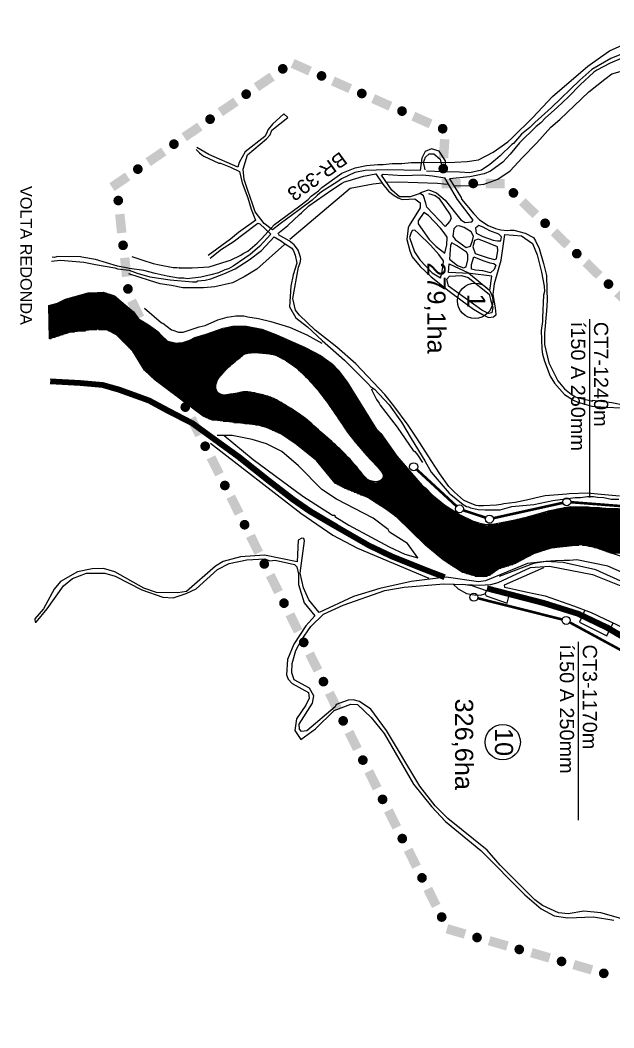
# Model space of a CAD drawing. Extents: x 615698 to 626331, y 7504748 to 7519310.
# Drawn here: x 615698 to 617996, y 7511996 to 7515897 of the extents above; entities that cross this region are included whole.
import ezdxf
from ezdxf.enums import TextEntityAlignment as Align

# ---------------------------------------------------------------- set-up
doc = ezdxf.new("R2010")
doc.units = 0
doc.header["$LTSCALE"] = 170
doc.header["$MEASUREMENT"] = 0
doc.linetypes.add('DASHED', pattern=[0.75, 0.5, -0.25])
doc.linetypes.add('DASHEDX2', pattern=[1.5, 1, -0.5])
doc.layers.get('0').update_dxf_attribs({"linetype": 'CONTINUOUS'})
for name, color, linetype in [('ESTACAO', 5, 'CONTINUOUS'), ('HATCH', 4, 'CONTINUOUS'), ('L-FERREA', 6, 'CONTINUOUS'), ('LIMITE-PROJETO', 1, 'CONTINUOUS'), ('RIO', 4, 'CONTINUOUS'), ('RODOVIA', 1, 'CONTINUOUS'), ('RUA', 7, 'CONTINUOUS'), ('TEXTO', 5, 'CONTINUOUS'), ('TEXTO2', 5, 'CONTINUOUS')]:
    doc.layers.add(name, color=color, linetype=linetype)
doc.styles.get("Standard").update_dxf_attribs({"font": 'ARIAL.TTF'})

# ---------------------------------------------------------------- blocks, each defined once
blk = doc.blocks.new('*X17')
at = {"color": 0}
for p, q in [((615919.7, 7514830), (616063.5, 7514830)), ((615937.1, 7514835), (616048.4, 7514835)), ((615954.6, 7514840), (616032.9, 7514840)), ((615808.8, 7514790), (616111, 7514790)), ((615819.2, 7514795), (616105.2, 7514795)), ((615836.5, 7514800), (616099.2, 7514800)), ((615849.5, 7514805), (616093.3, 7514805)), ((615859.7, 7514810), (616087.3, 7514810)), ((615870, 7514815), (616081.4, 7514815)), ((615884.7, 7514820), (616075.4, 7514820)), ((615902.2, 7514825), (616069.5, 7514825)), ((615808.9, 7514785), (616116.7, 7514785)), ((615809, 7514780), (616122.5, 7514780)), ((615809.2, 7514775), (616128.2, 7514775)), ((615809.3, 7514770), (616134, 7514770)), ((615809.4, 7514765), (616138.6, 7514765)), ((615809.5, 7514760), (616142.3, 7514760)), ((615809.7, 7514755), (616146, 7514755)), ((615809.8, 7514750), (616149.8, 7514750)), ((615809.9, 7514745), (616153.5, 7514745)), ((615810, 7514740), (616158.6, 7514740)), ((615810.2, 7514735), (616166.7, 7514735)), ((615810.3, 7514730), (616174.9, 7514730)), ((615810.4, 7514725), (616183, 7514725)), ((615810.5, 7514720), (616191.1, 7514720)), ((615810.7, 7514715), (616198.6, 7514715)), ((615810.8, 7514710), (616205.8, 7514710)), ((616509.1, 7514710), (616586.3, 7514710)), ((615810.9, 7514705), (616212.9, 7514705)), ((615811, 7514700), (615994.3, 7514700)), ((615811.2, 7514695), (615951.5, 7514695)), ((615811.3, 7514690), (615908.7, 7514690)), ((615811.4, 7514685), (615879.9, 7514685)), ((615811.6, 7514680), (615864.3, 7514680)), ((615811.7, 7514675), (615848.8, 7514675)), ((616001.4, 7514700), (616220.1, 7514700)), ((616040.5, 7514695), (616227.2, 7514695)), ((616050.2, 7514690), (616233, 7514690)), ((616060, 7514685), (616237.2, 7514685)), ((616069.7, 7514680), (616241.3, 7514680)), ((616075.2, 7514675), (616245.7, 7514675)), ((616395.9, 7514675), (616698.7, 7514675)), ((616412.6, 7514680), (616688.2, 7514680)), ((616427.9, 7514685), (616675.4, 7514685)), ((616442.4, 7514690), (616662.4, 7514690)), ((616456.9, 7514695), (616649.3, 7514695)), ((616471.4, 7514700), (616636.3, 7514700)), ((616487.2, 7514705), (616612.5, 7514705)), ((615811.8, 7514670), (615833.2, 7514670)), ((615811.9, 7514665), (615817.6, 7514665)), ((616080, 7514670), (616251.3, 7514670)), ((616084.9, 7514665), (616257, 7514665)), ((616089.8, 7514660), (616262.6, 7514660)), ((616094.7, 7514655), (616268.8, 7514655)), ((616099.6, 7514650), (616285.7, 7514650)), ((616104.5, 7514645), (616767.5, 7514645)), ((616109.4, 7514640), (616779.2, 7514640)), ((616114.3, 7514635), (616790.9, 7514635)), ((616331.9, 7514650), (616755.8, 7514650)), ((616346.8, 7514655), (616744, 7514655)), ((616358.9, 7514660), (616732.3, 7514660)), ((616367.7, 7514665), (616720.6, 7514665)), ((616379.1, 7514670), (616709.1, 7514670)), ((616119.2, 7514630), (616801.4, 7514630)), ((616124.1, 7514625), (616810.1, 7514625)), ((616129, 7514620), (616819.6, 7514620)), ((616133.7, 7514615), (616829.1, 7514615)), ((616136.9, 7514610), (616602.7, 7514610)), ((616140, 7514605), (616568.1, 7514605)), ((616143.1, 7514600), (616560.4, 7514600)), ((616146.2, 7514595), (616553.9, 7514595)), ((616610.2, 7514610), (616838.6, 7514610)), ((616664.4, 7514605), (616848, 7514605)), ((616688, 7514600), (616857.5, 7514600)), ((616699.1, 7514595), (616865.4, 7514595)), ((616149.3, 7514590), (616547.7, 7514590)), ((616152.4, 7514585), (616541.5, 7514585)), ((616155.5, 7514580), (616535.4, 7514580)), ((616158.6, 7514575), (616529.4, 7514575)), ((616161.7, 7514570), (616523.4, 7514570)), ((616164.8, 7514565), (616517.6, 7514565)), ((616167.9, 7514560), (616511.9, 7514560)), ((616171, 7514555), (616506.4, 7514555)), ((616708.8, 7514590), (616872.6, 7514590)), ((616717.8, 7514585), (616879.9, 7514585)), ((616726.3, 7514580), (616887.1, 7514580)), ((616734.5, 7514575), (616894.3, 7514575)), ((616742.1, 7514570), (616901.5, 7514570)), ((616749.4, 7514565), (616908.4, 7514565)), ((616756.3, 7514560), (616912.9, 7514560)), ((616762.9, 7514555), (616917.5, 7514555)), ((616174.1, 7514550), (616501.1, 7514550)), ((616177.2, 7514545), (616496, 7514545)), ((616181.3, 7514540), (616491.3, 7514540)), ((616186.7, 7514535), (616486.7, 7514535)), ((616192, 7514530), (616482.4, 7514530)), ((616197.4, 7514525), (616477.9, 7514525)), ((616202.8, 7514520), (616473.3, 7514520)), ((616208.1, 7514515), (616469, 7514515)), ((616768.8, 7514550), (616922, 7514550)), ((616774.3, 7514545), (616926.6, 7514545)), ((616779.7, 7514540), (616930.8, 7514540)), ((616785.1, 7514535), (616934.5, 7514535)), ((616790.4, 7514530), (616938.3, 7514530)), ((616795.5, 7514525), (616942, 7514525)), ((616800.6, 7514520), (616945.8, 7514520)), ((616805.6, 7514515), (616949.5, 7514515)), ((616213.5, 7514510), (616465.5, 7514510)), ((616218.8, 7514505), (616462.7, 7514505)), ((616225.5, 7514500), (616460.3, 7514500)), ((616232.1, 7514495), (616458.4, 7514495)), ((616238.8, 7514490), (616456.9, 7514490)), ((616245.5, 7514485), (616455.8, 7514485)), ((616252.1, 7514480), (616455.4, 7514480)), ((616810.4, 7514510), (616953.3, 7514510)), ((616815.2, 7514505), (616957, 7514505)), ((616819.9, 7514500), (616960.8, 7514500)), ((616824.5, 7514495), (616964.4, 7514495)), ((616829.1, 7514490), (616967.5, 7514490)), ((616833.5, 7514485), (616970.6, 7514485)), ((616837.9, 7514480), (616973.8, 7514480)), ((616258.8, 7514475), (616455.5, 7514475)), ((616265.4, 7514470), (616456.3, 7514470)), ((616272.1, 7514465), (616457.9, 7514465)), ((616278.7, 7514460), (616460.4, 7514460)), ((616285.4, 7514455), (616464.5, 7514455)), ((616292, 7514450), (616471.7, 7514450)), ((616298.7, 7514445), (616643.7, 7514445)), ((616305.4, 7514440), (616659.4, 7514440)), ((616523.2, 7514450), (616624.3, 7514450)), ((616547.6, 7514455), (616599.4, 7514455)), ((616842.2, 7514475), (616976.9, 7514475)), ((616846.4, 7514470), (616980, 7514470)), ((616850.5, 7514465), (616983.1, 7514465)), ((616854.6, 7514460), (616986.2, 7514460)), ((616858.6, 7514455), (616989.3, 7514455)), ((616862.5, 7514450), (616992.4, 7514450)), ((616866.4, 7514445), (616995.6, 7514445)), ((616870.2, 7514440), (616998.7, 7514440)), ((616312, 7514435), (616672.6, 7514435)), ((616318.7, 7514430), (616684.2, 7514430)), ((616325.3, 7514425), (616694.1, 7514425)), ((616332, 7514420), (616703, 7514420)), ((616338.6, 7514415), (616711.5, 7514415)), ((616345.3, 7514410), (616719.9, 7514410)), ((616351.9, 7514405), (616728.2, 7514405)), ((616358.6, 7514400), (616736.4, 7514400)), ((616873.9, 7514435), (617001.8, 7514435)), ((616877.6, 7514430), (617004.9, 7514430)), ((616881.3, 7514425), (617008, 7514425)), ((616884.9, 7514420), (617011.1, 7514420)), ((616888.5, 7514415), (617014.2, 7514415)), ((616892.1, 7514410), (617017.4, 7514410)), ((616895.6, 7514405), (617020.5, 7514405)), ((616899.2, 7514400), (617023.6, 7514400)), ((616365.2, 7514395), (616744.4, 7514395)), ((616371.9, 7514390), (616752.2, 7514390)), ((616378.6, 7514385), (616759.9, 7514385)), ((616385.2, 7514380), (616767.5, 7514380)), ((616391.9, 7514375), (616774.8, 7514375)), ((616398.5, 7514370), (616781.9, 7514370)), ((616405.2, 7514365), (616788.8, 7514365)), ((616416, 7514360), (616795.4, 7514360)), ((616902.7, 7514395), (617026.7, 7514395)), ((616906.2, 7514390), (617029.8, 7514390)), ((616909.6, 7514385), (617032.9, 7514385)), ((616913.1, 7514380), (617036, 7514380)), ((616916.5, 7514375), (617039.1, 7514375)), ((616919.9, 7514370), (617042.3, 7514370)), ((616923.2, 7514365), (617045.4, 7514365)), ((616926.5, 7514360), (617048.5, 7514360)), ((616427.7, 7514355), (616801.9, 7514355)), ((616441.5, 7514350), (616808.1, 7514350)), ((616483.7, 7514345), (616814.2, 7514345)), ((616525.8, 7514340), (616820.1, 7514340)), ((616567.9, 7514335), (616826, 7514335)), ((616610.1, 7514330), (616831.7, 7514330)), ((616633.9, 7514325), (616837.4, 7514325)), ((616652.7, 7514320), (616843.1, 7514320)), ((616929.9, 7514355), (617051.6, 7514355)), ((616933.1, 7514350), (617054.7, 7514350)), ((616936.4, 7514345), (617057.8, 7514345)), ((616939.7, 7514340), (617060.9, 7514340)), ((616943, 7514335), (617064.1, 7514335)), ((616946.4, 7514330), (617067.3, 7514330)), ((616949.7, 7514325), (617070.5, 7514325)), ((616953.2, 7514320), (617073.8, 7514320)), ((616664, 7514315), (616848.7, 7514315)), ((616675.4, 7514310), (616854.4, 7514310)), ((616686.7, 7514305), (616860, 7514305)), ((616698, 7514300), (616865.6, 7514300)), ((616709.3, 7514295), (616871.3, 7514295)), ((616716.9, 7514290), (616876.9, 7514290)), ((616724.2, 7514285), (616882.6, 7514285)), ((616956.6, 7514315), (617075.6, 7514315)), ((616960.1, 7514310), (617080.7, 7514310)), ((616963.6, 7514305), (617086, 7514305)), ((616967.2, 7514300), (617091.4, 7514300)), ((616970.9, 7514295), (617095.8, 7514295)), ((616974.6, 7514290), (617099.3, 7514290)), ((616978.4, 7514285), (617102.8, 7514285)), ((616731.6, 7514280), (616888.2, 7514280)), ((616738.9, 7514275), (616893.8, 7514275)), ((616746.2, 7514270), (616899.4, 7514270)), ((616753.5, 7514265), (616905.1, 7514265)), ((616760.9, 7514260), (616910.6, 7514260)), ((616768, 7514255), (616916.2, 7514255)), ((616774.2, 7514250), (616921.7, 7514250)), ((616780.4, 7514245), (616927.2, 7514245)), ((616982.2, 7514280), (617106.3, 7514280)), ((616986.1, 7514275), (617109.8, 7514275)), ((616990.1, 7514270), (617113.3, 7514270)), ((616994.1, 7514265), (617116.9, 7514265)), ((616998.3, 7514260), (617120.4, 7514260)), ((617002.5, 7514255), (617123.9, 7514255)), ((617006.7, 7514250), (617127.4, 7514250)), ((617011.1, 7514245), (617130.9, 7514245)), ((616786.6, 7514240), (616932.6, 7514240)), ((616792.8, 7514235), (616937.9, 7514235)), ((616799, 7514230), (616943.1, 7514230)), ((616805.3, 7514225), (616948.2, 7514225)), ((616811.5, 7514220), (616953.1, 7514220)), ((616817.7, 7514215), (616958, 7514215)), ((616823.9, 7514210), (616962.7, 7514210)), ((616830.1, 7514205), (616967.4, 7514205)), ((617015.4, 7514240), (617134.4, 7514240)), ((617019.8, 7514235), (617137.9, 7514235)), ((617024.3, 7514230), (617141.5, 7514230)), ((617028.7, 7514225), (617145, 7514225)), ((617033.2, 7514220), (617148.5, 7514220)), ((617037.8, 7514215), (617152, 7514215)), ((617042.3, 7514210), (617155.5, 7514210)), ((617046.9, 7514205), (617159.7, 7514205)), ((616836.3, 7514200), (616972.1, 7514200)), ((616842.5, 7514195), (616976.7, 7514195)), ((616847.6, 7514190), (616981.2, 7514190)), ((616851.7, 7514185), (616985.6, 7514185)), ((616855.8, 7514180), (616990, 7514180)), ((616859.8, 7514175), (616994.3, 7514175)), ((616863.9, 7514170), (616998.5, 7514170)), ((616868, 7514165), (617002.7, 7514165)), ((617051.5, 7514200), (617164.1, 7514200)), ((617056.1, 7514195), (617168.4, 7514195)), ((617060.7, 7514190), (617172.8, 7514190)), ((617065.3, 7514185), (617177.1, 7514185)), ((617069.8, 7514180), (617181.5, 7514180)), ((617074.4, 7514175), (617185.8, 7514175)), ((617078.8, 7514170), (617190.2, 7514170)), ((617083.3, 7514165), (617194.6, 7514165)), ((616872.1, 7514160), (617006.7, 7514160)), ((616876.1, 7514155), (617010.7, 7514155)), ((616880.2, 7514150), (617014.6, 7514150)), ((616884.3, 7514145), (617018.5, 7514145)), ((616888.3, 7514140), (617022.5, 7514140)), ((616892.4, 7514135), (617026.5, 7514135)), ((616896.5, 7514130), (617030.7, 7514130)), ((616900.6, 7514125), (617035.4, 7514125)), ((617087.5, 7514160), (617198.9, 7514160)), ((617091.7, 7514155), (617203.3, 7514155)), ((617095.5, 7514150), (617207.6, 7514150)), ((617099, 7514145), (617212, 7514145)), ((617101.8, 7514125), (617229.4, 7514125)), ((617101.9, 7514140), (617216.3, 7514140)), ((617103.5, 7514130), (617225, 7514130)), ((617103.6, 7514135), (617220.7, 7514135)), ((616904.6, 7514120), (617041.1, 7514120)), ((616908.7, 7514115), (617050.1, 7514115)), ((616912.8, 7514110), (617069.5, 7514110)), ((616916.9, 7514105), (617246.8, 7514105)), ((616926.2, 7514100), (617251.2, 7514100)), ((616935.5, 7514095), (617255.8, 7514095)), ((616944.8, 7514090), (617262.1, 7514090)), ((617078.7, 7514110), (617242.5, 7514110)), ((617092, 7514115), (617238.1, 7514115)), ((617098.1, 7514120), (617233.7, 7514120)), ((616954.1, 7514085), (617268.4, 7514085)), ((616966.4, 7514080), (617273.3, 7514080)), ((616978.9, 7514075), (617278.2, 7514075)), ((616991.3, 7514070), (617283.1, 7514070)), ((617003.8, 7514065), (617288, 7514065)), ((617016.2, 7514060), (617292.9, 7514060)), ((617028.7, 7514055), (617298.9, 7514055)), ((617041.1, 7514050), (617304.9, 7514050)), ((617049.9, 7514045), (617310.9, 7514045)), ((617057.8, 7514040), (617317, 7514040)), ((617065.7, 7514035), (617323, 7514035)), ((617073.5, 7514030), (617329, 7514030)), ((617081.4, 7514025), (617335, 7514025)), ((617089.3, 7514020), (617341, 7514020)), ((617097.2, 7514015), (617348.8, 7514015)), ((617105.1, 7514010), (617356.7, 7514010)), ((617804.4, 7514010), (617940.3, 7514010)), ((617112.9, 7514005), (617364.6, 7514005)), ((617120.2, 7514000), (617372.6, 7514000)), ((617127, 7513995), (617380.5, 7513995)), ((617133.9, 7513990), (617388.4, 7513990)), ((617140.7, 7513985), (617396.3, 7513985)), ((617147.6, 7513980), (617405.1, 7513980)), ((617154.4, 7513975), (617415.1, 7513975)), ((617160, 7513970), (617425.1, 7513970)), ((617643.9, 7513970), (618143.8, 7513970)), ((617664.6, 7513975), (618134, 7513975)), ((617682.9, 7513980), (618123.1, 7513980)), ((617701.1, 7513985), (618109.1, 7513985)), ((617719.4, 7513990), (618095.1, 7513990)), ((617737.6, 7513995), (618079.3, 7513995)), ((617756.9, 7514000), (618049.3, 7514000)), ((617777.9, 7514005), (618019.3, 7514005)), ((617165.1, 7513965), (617435.2, 7513965)), ((617170.2, 7513960), (617445.2, 7513960)), ((617175.3, 7513955), (617459.3, 7513955)), ((617180.4, 7513950), (617475.6, 7513950)), ((617185.5, 7513945), (617499.3, 7513945)), ((617190.6, 7513940), (618201.6, 7513940)), ((617195.7, 7513935), (618211, 7513935)), ((617200.7, 7513930), (618220.4, 7513930)), ((617508.5, 7513945), (618192.3, 7513945)), ((617551.9, 7513950), (618182.7, 7513950)), ((617576.1, 7513955), (618173, 7513955)), ((617600.2, 7513960), (618163.2, 7513960)), ((617622.9, 7513965), (618153.5, 7513965)), ((617205.8, 7513925), (618229.7, 7513925)), ((617210.9, 7513920), (618239.1, 7513920)), ((617216, 7513915), (618248.4, 7513915)), ((617221.1, 7513910), (618257.8, 7513910)), ((617226.2, 7513905), (618267.1, 7513905)), ((617231.3, 7513900), (618276.1, 7513900)), ((617236.3, 7513895), (618285.1, 7513895)), ((617241.4, 7513890), (618294, 7513890)), ((617246.5, 7513885), (618303.4, 7513885)), ((617251.6, 7513880), (618314.4, 7513880)), ((617256.7, 7513875), (618325.5, 7513875)), ((617261.8, 7513870), (618336.5, 7513870)), ((617266.9, 7513865), (617861, 7513865)), ((617272.9, 7513860), (617814.4, 7513860)), ((617278.9, 7513855), (617767.7, 7513855)), ((617874.9, 7513865), (618347.5, 7513865)), ((617900, 7513860), (618358.6, 7513860)), ((617921.2, 7513855), (618369.6, 7513855)), ((617285, 7513850), (617742.7, 7513850)), ((617291, 7513845), (617727.1, 7513845)), ((617297.1, 7513840), (617711.5, 7513840)), ((617303.1, 7513835), (617696, 7513835)), ((617309.1, 7513830), (617683.2, 7513830)), ((617315.2, 7513825), (617673.7, 7513825)), ((617321.2, 7513820), (617664.3, 7513820)), ((617327.3, 7513815), (617654.9, 7513815)), ((617938.7, 7513850), (618381, 7513850)), ((617953.3, 7513845), (618393.4, 7513845)), ((617967.8, 7513840), (618405.7, 7513840)), ((617982.9, 7513835), (618419.6, 7513835)), ((617333.3, 7513810), (617645.5, 7513810)), ((617340.2, 7513805), (617636.1, 7513805)), ((617347.9, 7513800), (617626.7, 7513800)), ((617355.5, 7513795), (617617.3, 7513795)), ((617363.2, 7513790), (617605.2, 7513790)), ((617370.8, 7513785), (617589.6, 7513785)), ((617378.4, 7513780), (617574, 7513780)), ((617386.1, 7513775), (617558.5, 7513775)), ((617393.7, 7513770), (617547, 7513770)), ((617401.3, 7513765), (617539.9, 7513765)), ((617409.3, 7513760), (617532.7, 7513760)), ((617426.1, 7513755), (617525.5, 7513755)), ((617442.9, 7513750), (617518.4, 7513750)), ((617459.7, 7513745), (617505.9, 7513745))]:
    blk.add_line(p, q, dxfattribs=at)
blk = doc.blocks.new('R')
at = {"layer": 'LIMITE-PROJETO', "const_width": 18.7}
blk.add_lwpolyline([(-75.2, 0.3, 1), (-93.9, 0.4, 1)], format="xyb", close=True, dxfattribs=at)
at = {"layer": 'LIMITE-PROJETO'}
blk.add_solid([(36.9, 17.7), (36.6, -18.8), (-36.4, 18.3), (-36.6, -18.3)], dxfattribs=at)

msp = doc.modelspace()

# ---------------------------------------------------------------- linework, layer by layer
at = {"layer": 'ESTACAO', "const_width": 10}
for points in [[(617387.1, 7514015.6), (617233.1, 7514157.7)], [(617799, 7514028.5), (617530, 7513969)], [(618089, 7514010.9), (617829.6, 7514030.9)], [(617500.4, 7513970.9), (617413.2, 7513999.6)], [(617469.5, 7513659.1), (617796.7, 7513576.8)], [(617825.4, 7513565.6), (618169.8, 7513378.9)]]:
    msp.add_lwpolyline(points, dxfattribs=at)
at = {"layer": 'ESTACAO'}
for centre in [(617221.4, 7514168), (617814.1, 7514032.3), (617398.7, 7514005.2), (617514.9, 7513965.2), (617454.4, 7513662.8), (617811.7, 7513573.1)]:
    msp.add_circle(centre, 15.5, dxfattribs=at)
at = {"layer": 'L-FERREA', "linetype": 'DASHED', "const_width": 18.3, "flags": 128}
msp.add_lwpolyline([(625747.2, 7505701.5), (625704.8, 7505736.4), (625692.6, 7505748.8), (625654.7, 7505796.9), (625637.9, 7505804.8), (625601.6, 7505865.2), (625583.3, 7505879.2), (625557.7, 7505925.6), (625536.4, 7505950.5), (625515.7, 7506026.1), (625505.1, 7506040), (625498.2, 7506112.4), (625486.2, 7506134.1), (625486.6, 7506177.1), (625485.2, 7506184.8), (625474.7, 7506214.2), (625475.2, 7506258.8), (625464.7, 7506275.8), (625468.1, 7506305), (625465.2, 7506326.5), (625463.7, 7506332.7), (625464.1, 7506368.1), (625444.5, 7506403.7), (625437, 7506422.2), (625428.5, 7506480.7), (625416.4, 7506499.3), (625410.9, 7506565.5), (625411, 7506570.1), (625414.2, 7506585.5), (625391.8, 7506645.7), (625391.9, 7506650.3), (625395.1, 7506662.6), (625375.9, 7506732), (625377.4, 7506736.6), (625379.3, 7506767.3), (625364.3, 7506798.3), (625356.8, 7506821.4), (625351.4, 7506883), (625340.8, 7506903.1), (625339.8, 7506947.7), (625338.4, 7506958.5), (625327.8, 7506977.1), (625323.7, 7507021.7), (625316.3, 7507052.5), (625313.8, 7507098.7), (625309.5, 7507134.1), (625302.2, 7507163.4), (625284.2, 7507206.7), (625281.3, 7507225.2), (625255.7, 7507270.1), (625240.5, 7507291.8), (625219.5, 7507339.7), (625213.4, 7507345.9), (625175.6, 7507406.3), (625169.7, 7507421.7), (625154.4, 7507434.2), (625120.8, 7507456.1), (625119.3, 7507460.7), (625062.9, 7507499.8), (625039.9, 7507510.8), (624952.4, 7507524.1), (624893.9, 7507515.5), (624884.7, 7507520.2), (624877, 7507518.8), (624872.4, 7507518.8), (624840, 7507513), (624799.8, 7507495), (624781.3, 7507492.1), (624752, 7507480.2), (624733.3, 7507457.3), (624711.6, 7507445.2), (624667.9, 7507384.2), (624543.2, 7507297.2), (624528.4, 7507288.8), (624407.2, 7507237.6), (624394, 7507234.9), (624263.3, 7507214.5), (624140.5, 7507234.4), (624046.3, 7507284.8), (624016.1, 7507349), (624015.6, 7507368.3), (624003.6, 7507397.6), (624010.5, 7507465.2), (623997.3, 7507522.3), (623991.2, 7507528.5), (623989.8, 7507536.2), (623984.2, 7507587), (623954.9, 7507656.6), (623938.9, 7507666), (623903.3, 7507718.3), (623815.4, 7507780.3), (623684.7, 7507830.5), (623587.3, 7507908.5), (623490.8, 7508065.4), (623363.2, 7508456.1), (623339.7, 7508566.8), (623328.1, 7508643.2), (623329.7, 7508781.2), (623324.7, 7508830), (623287.9, 7508861.3), (623117, 7508933.8), (623006.9, 7508983.8), (622952.5, 7509033.8), (622916, 7509091.9), (622884.6, 7509230.2), (622860.6, 7509297.8), (622809, 7509356.7), (622733.8, 7509449.5), (622651.6, 7509539), (622588.1, 7509637.9), (622504.2, 7509815.9), (622435.9, 7509982.1), (622391.3, 7510111.7), (622355.8, 7510250.1), (622350.5, 7510332.5), (622349.1, 7510455.4), (622316.6, 7510562.9), (622266.1, 7510716.6), (622215.8, 7510897.7), (622177.6, 7511042.3), (622166.6, 7511164.6), (622176.9, 7511290.1), (622196.5, 7511384.6), (622191.1, 7511458.8), (622185.5, 7511513.8), (622164.9, 7511572.4), (622150.6, 7511646), (622147.7, 7511694.8), (622124.5, 7511774.7), (622067.7, 7511922.2), (622044.6, 7512005.6), (622009.6, 7512134.3), (621934.5, 7512303.4), (621897.8, 7512343.6), (621822.6, 7512436.4), (621737.7, 7512526.6), (621674.5, 7512652.9), (621611.6, 7512742.2), (621532.8, 7512828.9), (621475.4, 7512918.8), (621427, 7513016.8), (621416, 7513078), (621410.6, 7513148.8), (621427.8, 7513338.8), (621428.6, 7513406), (621426.4, 7513454.8), (621411.1, 7513501), (621375.5, 7513581), (621333.1, 7513661.1), (621306.3, 7513719.8), (621291.8, 7513774.8), (621288.9, 7513827.1), (621295.6, 7513875.7), (621353.2, 7514052.9), (621356.5, 7514096.1), (621348.1, 7514148.4), (621348.1, 7514148.4), (621305.4, 7514197.6), (621235.8, 7514244.4), (621196.4, 7514287.4), (621135.5, 7514370.4), (621090.1, 7514429.3), (621029.6, 7514488.3), (620990.1, 7514522.4), (620935.4, 7514541.5), (620879.8, 7514544.9), (620806.2, 7514536.8), (620750.8, 7514503.7), (620685.2, 7514406.3), (620647.8, 7514318.1), (620588.6, 7514241.9), (620471.1, 7514114.8), (620380.6, 7514008), (620250.5, 7513865.9), (620110.8, 7513717.1), (619999.8, 7513620.1), (619860.6, 7513518), (619730.5, 7513430.2), (619610.2, 7513361.5), (619453.3, 7513277.4), (619354.5, 7513232.5), (619216.1, 7513200.4), (618829.2, 7513131.1), (618758.4, 7513125.7), (618666.4, 7513129.5), (618559.3, 7513143), (618493.1, 7513177.4), (618313.1, 7513308.5), (618243.6, 7513361.4), (618213, 7513391.9), (618090.9, 7513472.9), (617969.4, 7513545), (617859.4, 7513598.4), (617725.2, 7513639.7), (617505.3, 7513697)], dxfattribs=at)
at = {"layer": 'L-FERREA', "linetype": 'DASHEDX2', "const_width": 18.3, "flags": 128}
msp.add_lwpolyline([(617341.3, 7513739.8), (617264, 7513769.7), (617138, 7513820), (617047.8, 7513863.4), (616922.4, 7513935.1), (616821.1, 7513994.4), (616753.6, 7514041.3), (616657.3, 7514115.1), (616544.2, 7514206.1), (616462.3, 7514265.3), (616363.5, 7514336.7), (616271.8, 7514383.8), (616197, 7514423.5), (616080.9, 7514466), (616018, 7514483.7), (615930.7, 7514491.9), (615814.2, 7514498)], dxfattribs=at)
at = {"layer": 'L-FERREA'}
for points in [[(617338, 7513731.2), (617260.6, 7513761.1), (617134.3, 7513811.6), (617043.6, 7513855.3), (616917.8, 7513927.2), (616816.1, 7513986.7), (616748.2, 7514033.9), (616651.7, 7514107.9), (616538.6, 7514198.9), (616456.9, 7514257.9), (616358.8, 7514328.9), (616267.6, 7514375.7), (616193.3, 7514415.1), (616078.1, 7514457.3), (616016.3, 7514474.6), (615930, 7514482.8), (615813.7, 7514488.9)], [(617344.6, 7513748.3), (617267.3, 7513778.2), (617141.7, 7513828.4), (617052.1, 7513871.5), (616927, 7513943), (616826, 7514002.2), (616759, 7514048.7), (616663, 7514122.3), (616549.7, 7514213.4), (616467.7, 7514272.7), (616368.3, 7514344.5), (616276, 7514391.9), (616200.7, 7514431.8), (616083.7, 7514474.7), (616019.7, 7514492.7), (615931.3, 7514501), (615814.7, 7514507.2)]]:
    msp.add_lwpolyline(points, dxfattribs=at)
at = {"layer": 'L-FERREA', "linetype": 'CONTINUOUS'}
for points in [[(618095.8, 7513480.7), (617973.8, 7513553), (617862.8, 7513606.9), (617727.7, 7513648.5), (617507.6, 7513705.8)], [(618086.1, 7513465.2), (617965.1, 7513536.9), (617856.1, 7513589.8), (617722.7, 7513630.8), (617503, 7513688.1)]]:
    msp.add_lwpolyline(points, dxfattribs=at)
at = {"layer": 'LIMITE-PROJETO', "const_width": 18.7}
for points in [[(616723.2, 7515705, 1), (616706.1, 7515712.6, 1)], [(617333.1, 7515467.7, 1), (617334.3, 7515486.4, 1)], [(617345.3, 7515322.6, 1), (617326.6, 7515322.7, 1)], [(616085.5, 7515204.1, 1), (616070.1, 7515193.6, 1)], [(616333.1, 7514407.4, 1), (616341.5, 7514390.7, 1)]]:
    msp.add_lwpolyline(points, format="xyb", close=True, dxfattribs=at)
at = {"layer": 'LIMITE-PROJETO'}
for points in [[(616827.3, 7515716.8), (616812.4, 7515683.4), (616760.4, 7515746.7), (616745.5, 7515713.3)], [(617355.2, 7515362.1), (617318.7, 7515364.4), (617359.9, 7515435.2), (617323.4, 7515437.6)], [(616103.8, 7515307.2), (616124.3, 7515277), (616043.2, 7515265.9), (616063.7, 7515235.7)], [(617403.4, 7515282.5), (617403.2, 7515245.9), (617330.1, 7515283), (617329.9, 7515246.5)], [(616112.8, 7514802.7), (616145.5, 7514819), (616145.5, 7514737.1), (616178.2, 7514753.4)]]:
    msp.add_solid(points, dxfattribs=at)
at = {"layer": 'RIO'}
for p, q in [((617179.3, 7514030.5), (617394.9, 7513883.1)), ((617323, 7513915), (617339.5, 7513938.9))]:
    msp.add_line(p, q, dxfattribs=at)
at = {"layer": 'RIO', "linetype": 'CONTINUOUS'}
for points in [[(615812, 7514663.2), (615808.7, 7514792), (615843, 7514801.9), (615874, 7514816.9), (615961.9, 7514842.1), (615974.2, 7514842), (616018.8, 7514844.5), (616063.3, 7514830.2), (616105.9, 7514794.4), (616136.4, 7514767.9), (616156.1, 7514741.5), (616194.3, 7514718), (616231.3, 7514692.1), (616244.6, 7514676), (616267.4, 7514655.7), (616273.6, 7514652.6), (616304.2, 7514646.1), (616310.4, 7514647.6), (616324.3, 7514647.4), (616355.1, 7514657.8), (616373.7, 7514668.4), (616418.4, 7514681.7), (616483.3, 7514704.1), (616521.8, 7514712.9), (616574.1, 7514712.3), (616634, 7514700.9), (616687.6, 7514680.3), (616710.5, 7514669.3), (616799.3, 7514631.4), (616803.9, 7514628.3), (616860.5, 7514598.4), (616907.8, 7514565.6), (616929.1, 7514542.3), (616963.9, 7514495.8), (617065.2, 7514333.2), (617074.2, 7514319.3), (617075.7, 7514314.6), (617094, 7514297.5), (617156.1, 7514209.2), (617254.8, 7514095.8), (617268.5, 7514084.9), (617292.9, 7514060), (617341.6, 7514019.5), (617401.2, 7513981.9), (617451.7, 7513956.8), (617465.5, 7513953.5), (617473.1, 7513950.4), (617483.9, 7513948.7), (617503.8, 7513943.9), (617510, 7513945.4), (617528.5, 7513945.2), (617613.2, 7513962.7), (617662.6, 7513974.4), (617749, 7513998.1), (617786, 7514006.9), (617829.1, 7514014.1), (617898.3, 7514013.4), (617913.7, 7514010.1), (617918.3, 7514011.6), (617980.5, 7514007), (618013.6, 7514006)], [(618054.5, 7513811.7), (617974.4, 7513837.8), (617935.1, 7513851.2), (617910.4, 7513857.9), (617870, 7513866), (617753.5, 7513853.5), (617687.4, 7513832.2), (617612, 7513792.2), (617550.6, 7513772.5), (617514, 7513746.9), (617492.4, 7513741.8), (617460.4, 7513744.8), (617408.7, 7513760.2), (617336, 7513807.8), (617266.9, 7513865), (617156.5, 7513973.4), (617116.1, 7514003), (617043.5, 7514049), (616954.3, 7514084.9), (616916.9, 7514105), (616845.5, 7514192.5), (616767.1, 7514255.7), (616710.1, 7514294.7), (616652.2, 7514320.2), (616618.8, 7514329), (616438.4, 7514350.4), (616406.2, 7514364.2), (616218.8, 7514505), (616178.9, 7514542.2), (616133.6, 7514615.3), (616070.8, 7514679.4), (616035.7, 7514697.5), (615997, 7514700.3), (615887.9, 7514687.6), (615812, 7514663.2)], [(616775.3, 7514544), (616784.4, 7514535.7), (616793.5, 7514527), (616802.4, 7514518.2), (616811.3, 7514509.2), (616819.9, 7514500.1), (616828.2, 7514490.9), (616836.3, 7514481.9), (616844, 7514472.9), (616851.3, 7514464.1), (616858.2, 7514455.5), (616864.7, 7514447.2), (616870.9, 7514439.1), (616876.7, 7514431.2), (616882.3, 7514423.7), (616887.5, 7514416.4), (616892.5, 7514409.4), (616897.2, 7514402.8), (616901.7, 7514396.4), (616906.2, 7514390), (616910.7, 7514383.5), (616915.3, 7514376.8), (616920.1, 7514369.7), (616925.1, 7514362.2), (616930.6, 7514353.9), (616936.5, 7514344.9), (616942.9, 7514335.1), (616949.9, 7514324.7), (616957.5, 7514313.6), (616965.8, 7514302), (616974.7, 7514289.8), (616984.5, 7514277.1), (616994.9, 7514264), (617006.2, 7514250.6), (617018, 7514237), (617030, 7514223.6), (617041.9, 7514210.5), (617053.4, 7514198), (617064.1, 7514186.3), (617073.8, 7514175.7), (617082.1, 7514166.4), (617088.7, 7514158.6), (617093.9, 7514152.2), (617097.8, 7514147), (617100.5, 7514142.7), (617102.3, 7514139.3), (617103.3, 7514136.5), (617103.7, 7514134.2), (617103.7, 7514132.1), (617103.5, 7514130.1), (617103.1, 7514128.2), (617102.4, 7514126.3), (617101.6, 7514124.6), (617100.5, 7514122.9), (617099.2, 7514121.2), (617097.8, 7514119.6), (617096.1, 7514118.1), (617094.3, 7514116.6), (617092.3, 7514115.2), (617090.1, 7514113.9), (617087.8, 7514112.7), (617085.3, 7514111.7), (617082.8, 7514110.8), (617080.1, 7514110.2), (617077.3, 7514109.8), (617074.5, 7514109.7), (617071.6, 7514109.8), (617068.8, 7514110.1), (617065.9, 7514110.5), (617063, 7514111.1), (617060.2, 7514111.8), (617057.5, 7514112.6), (617054.8, 7514113.4), (617052.3, 7514114.2), (617049.8, 7514115.1), (617047.4, 7514116.1), (617044.9, 7514117.4), (617042.4, 7514119), (617039.8, 7514121), (617037, 7514123.4), (617033.9, 7514126.4), (617030.7, 7514130), (617027.2, 7514134.2), (617023.4, 7514138.9), (617019.4, 7514144), (617015.1, 7514149.4), (617010.6, 7514155.2), (617005.8, 7514161.2), (617000.8, 7514167.3), (616995.6, 7514173.5), (616990.2, 7514179.8), (616984.7, 7514186.1), (616979.2, 7514192.2), (616973.7, 7514198.2), (616968.3, 7514204), (616963.2, 7514209.5), (616958.3, 7514214.7), (616953.7, 7514219.4), (616949.2, 7514223.9), (616944.9, 7514228.3), (616940.4, 7514232.6), (616935.7, 7514237.1), (616930.7, 7514241.8), (616925.1, 7514246.9), (616919, 7514252.5), (616912, 7514258.8), (616904.4, 7514265.6), (616896.3, 7514272.8), (616887.8, 7514280.4), (616879, 7514288.1), (616870.1, 7514296), (616861.2, 7514303.9), (616852.4, 7514311.7), (616843.9, 7514319.3), (616835.5, 7514326.7), (616827.3, 7514333.9), (616819, 7514340.9), (616810.7, 7514347.9), (616802.3, 7514354.7), (616793.6, 7514361.4), (616784.6, 7514368.1), (616775.3, 7514374.7), (616765.8, 7514381.2), (616756.2, 7514387.5), (616746.8, 7514393.5), (616737.7, 7514399.2), (616729.1, 7514404.4), (616721.2, 7514409.2), (616714.1, 7514413.4), (616708, 7514417.1), (616702.8, 7514420.1), (616698.2, 7514422.7), (616694.2, 7514425), (616690.5, 7514426.9), (616686.9, 7514428.7), (616683.4, 7514430.4), (616679.7, 7514432), (616675.7, 7514433.7), (616671.4, 7514435.5), (616666.8, 7514437.3), (616661.8, 7514439.1), (616656.6, 7514441), (616651, 7514442.8), (616645.2, 7514444.6), (616639.1, 7514446.3), (616632.8, 7514448), (616626.3, 7514449.6), (616619.7, 7514451.1), (616613.1, 7514452.4), (616606.7, 7514453.7), (616600.5, 7514454.8), (616594.7, 7514455.8), (616589.2, 7514456.6), (616584.3, 7514457.2), (616579.8, 7514457.7), (616575.7, 7514458), (616571.9, 7514458.2), (616568.4, 7514458.2), (616564.9, 7514458), (616561.6, 7514457.7), (616558.2, 7514457.2), (616554.8, 7514456.6), (616551.4, 7514455.9), (616548, 7514455.1), (616544.6, 7514454.3), (616541.3, 7514453.4), (616538.1, 7514452.7), (616535.1, 7514451.9), (616532.3, 7514451.3), (616529.7, 7514450.9), (616527.3, 7514450.5), (616525, 7514450.2), (616522.8, 7514450), (616520.6, 7514449.8), (616518.4, 7514449.5), (616516, 7514449.3), (616513.5, 7514449), (616510.9, 7514448.6), (616508, 7514448.1), (616505.1, 7514447.6), (616502.2, 7514447.1), (616499.3, 7514446.6), (616496.5, 7514446.1), (616494, 7514445.7), (616491.7, 7514445.4), (616489.8, 7514445.2), (616488.1, 7514445.1), (616486.6, 7514445.1), (616485.2, 7514445.2), (616483.9, 7514445.5), (616482.5, 7514445.8), (616481, 7514446.2), (616479.4, 7514446.8), (616477.6, 7514447.4), (616475.6, 7514448.2), (616473.4, 7514449.1), (616471.2, 7514450.2), (616469, 7514451.5), (616466.7, 7514453.1), (616464.6, 7514454.9), (616462.6, 7514457), (616460.8, 7514459.3), (616459.3, 7514462), (616457.9, 7514464.9), (616456.8, 7514468.1), (616456, 7514471.4), (616455.5, 7514474.9), (616455.3, 7514478.5), (616455.5, 7514482.2), (616456, 7514485.9), (616456.8, 7514489.7), (616457.9, 7514493.5), (616459.2, 7514497.2), (616460.6, 7514500.7), (616462.2, 7514504), (616463.8, 7514507.2), (616465.5, 7514510), (616467.2, 7514512.5), (616468.8, 7514514.8), (616470.5, 7514516.8), (616472.1, 7514518.8), (616473.9, 7514520.7), (616475.7, 7514522.6), (616477.6, 7514524.6), (616479.5, 7514526.8), (616481.7, 7514529.2), (616484, 7514531.8), (616486.6, 7514534.8), (616489.5, 7514538.1), (616492.8, 7514541.7), (616496.6, 7514545.6), (616501, 7514549.9), (616506, 7514554.7), (616511.7, 7514559.8), (616517.8, 7514565.2), (616524.3, 7514570.7), (616530.8, 7514576.2), (616537.3, 7514581.6), (616543.5, 7514586.6), (616549.1, 7514591.2), (616554.1, 7514595.1), (616558.3, 7514598.4), (616561.7, 7514601), (616564.5, 7514603), (616567, 7514604.5), (616569.3, 7514605.6), (616571.6, 7514606.5), (616574, 7514607.2), (616576.8, 7514607.7), (616580, 7514608.3), (616583.8, 7514608.8), (616588, 7514609.2), (616592.7, 7514609.6), (616597.8, 7514609.9), (616603.4, 7514610), (616609.4, 7514610), (616615.8, 7514609.9), (616622.6, 7514609.5), (616629.7, 7514609), (616636.8, 7514608.3), (616643.9, 7514607.6), (616650.8, 7514606.8), (616657.3, 7514606), (616663.3, 7514605.2), (616668.5, 7514604.4), (616673, 7514603.7), (616676.9, 7514603), (616680.2, 7514602.4), (616683.2, 7514601.6), (616686, 7514600.7), (616688.8, 7514599.7), (616691.8, 7514598.5), (616695.1, 7514596.9), (616698.9, 7514595.1), (616703.1, 7514593), (616707.7, 7514590.6), (616712.7, 7514587.9), (616717.9, 7514584.9), (616723.4, 7514581.8), (616729, 7514578.4), (616734.7, 7514574.8), (616740.5, 7514571.1), (616746.3, 7514567.2), (616751.9, 7514563.2), (616757.4, 7514559.3), (616762.5, 7514555.3), (616767.3, 7514551.4), (616771.5, 7514547.6), (616775.3, 7514544)]]:
    msp.add_lwpolyline(points, dxfattribs=at)
at = {"layer": 'RIO'}
msp.add_solid([(617339.5, 7513938.9), (617331.3, 7513926.9), (617394.9, 7513883.1)], dxfattribs=at)
at = {"layer": 'RODOVIA', "linetype": 'CONTINUOUS'}
for points in [[(618323.5, 7515897.3), (618303, 7515889.3), (618198.1, 7515818.7), (618136.2, 7515791.7), (618093, 7515773.7), (618025, 7515748.4), (617981.8, 7515730.4), (617930.7, 7515703.2), (617918.3, 7515695.7), (617865.5, 7515647.1), (617820.4, 7515599.9), (617776.9, 7515558.8), (617731.8, 7515519.3), (617713.2, 7515499.6), (617696.1, 7515485.9), (617630.8, 7515422), (617594.9, 7515377.8), (617566.9, 7515347.4), (617518.9, 7515312.5), (617494.1, 7515302), (617438.7, 7515290.3), (617359.9, 7515283.1)], [(618039.1, 7515771.3), (617985.1, 7515748.8), (617910.8, 7515706.5), (617864.2, 7515665.5), (617755.4, 7515559.1), (617690.1, 7515501.3), (617671.4, 7515481.6), (617638.9, 7515455.8), (617607.7, 7515419.2), (617601.5, 7515416.2), (617556.4, 7515372.1), (617537.8, 7515356.9), (617531.6, 7515350.8), (617516.1, 7515338.7), (617483.5, 7515316), (617439.2, 7515306.3), (617398.7, 7515308.8), (617344.4, 7515309.4)], [(617246.9, 7515314.6), (617119.1, 7515318.1), (617033.9, 7515314.9), (616993.3, 7515307.1), (616942.2, 7515282.9), (616923.5, 7515269.4), (616864.4, 7515232), (616848.8, 7515219.9), (616828.6, 7515200.1), (616777.5, 7515162.3), (616704.6, 7515109.2), (616675.1, 7515084.9)], [(616695.9, 7515071.4), (616733.7, 7515102.8), (616778.8, 7515145.3), (616786.6, 7515151.4), (616816.1, 7515178.7), (616904.4, 7515240.8), (616941.6, 7515265), (616954, 7515271), (616967.9, 7515275.5), (616967.9, 7515275.5), (617027.5, 7515293.7), (617075, 7515302.8)], [(617097.3, 7515297.2), (617103.5, 7515300.9), (617178.8, 7515296.3), (617256.2, 7515298.6), (617294.8, 7515295), (617342.7, 7515286.3)], [(617335.5, 7515309.5), (617270.9, 7515313)], [(616668.4, 7515068.3), (616625.3, 7515022.1), (616587.9, 7514990.5), (616522.8, 7514945.1), (616504.3, 7514934.6), (616490.4, 7514930.1), (616465.7, 7514919.6), (616436.3, 7514910.7), (616397.8, 7514901.9), (616343.9, 7514896.3), (616331.6, 7514898), (616311.6, 7514898.2), (616267.1, 7514906.4), (616221.1, 7514916.1), (616176.6, 7514927.4), (616121.3, 7514935.7), (616074.8, 7514945.1), (615989.5, 7514971), (615937.3, 7514979.2), (615931.1, 7514980.8), (615843.5, 7514981.8), (615838.8, 7514980.3), (615829.6, 7514978.9), (615821.9, 7514979)], [(615819.5, 7514964.3), (615854.1, 7514967.9), (615944.7, 7514960.7), (615989.2, 7514951), (616064.5, 7514937.9), (616075.2, 7514934.7), (616119.7, 7514929.6), (616151.5, 7514918.1), (616199.4, 7514904.1), (616279.3, 7514892.4), (616365.3, 7514883.8), (616379.1, 7514883.6), (616385.3, 7514888.2), (616414.6, 7514890.9), (616436.2, 7514895.3), (616487.1, 7514914.8), (616530.4, 7514934.3), (616584.6, 7514969.1), (616632.7, 7515005.4), (616681, 7515058.7)]]:
    msp.add_lwpolyline(points, dxfattribs=at)
at = {"layer": 'RUA'}
msp.add_line((616487.6, 7514288.8), (616460.4, 7514288.5), dxfattribs=at)
at = {"layer": 'RUA', "linetype": 'CONTINUOUS'}
for points in [[(616130.9, 7514982.2), (616172.4, 7514967.4), (616212.3, 7514954.7), (616236.8, 7514949.8), (616290.6, 7514940), (616304.4, 7514939.8), (616313.6, 7514938.2), (616316.7, 7514938.2), (616315.1, 7514938.2), (616363.3, 7514938.5), (616429.3, 7514942.5), (616499.6, 7514963.7), (616512.3, 7514968.3), (616552.5, 7514987.9), (616561.8, 7514993.9), (616578.8, 7515002.9), (616616.1, 7515033.3), (616631.7, 7515050), (616683, 7515106.4), (616776.1, 7515174.6), (616813.3, 7515203.4), (616824.2, 7515215.6), (616853.6, 7515236.8), (616866.1, 7515248.9), (616943.6, 7515305), (616994.6, 7515326), (617039.3, 7515334.7), (617082.4, 7515338.8), (617103.9, 7515338.6), (617137.8, 7515342.8), (617176.2, 7515342.4), (617211.7, 7515346.7), (617250.1, 7515346.2), (617380.5, 7515348.1), (617428.7, 7515350.4), (617472.7, 7515356.7), (617528.7, 7515385.6), (617585.4, 7515426.2), (617601.8, 7515440.8), (617682.6, 7515519.9), (617759.1, 7515601.4), (617895.8, 7515718.7), (617944.9, 7515754.6), (617979.2, 7515778.1), (618051.9, 7515811.1)], [(617490.6, 7515260.5), (617546.8, 7515281), (617595.4, 7515313.5), (617641.8, 7515363.8), (617698.3, 7515422.3), (617752.4, 7515482.6), (617787, 7515512.8), (617900.1, 7515620.1), (617961.6, 7515669), (617988.6, 7515689), (618029.4, 7515701.3), (618094.5, 7515726), (618152, 7515752), (618215.9, 7515782.4)], [(616675.1, 7515084.9), (616643.1, 7515109.9), (616608.2, 7515154.9), (616597.8, 7515185.8), (616578.9, 7515237.5), (616564.9, 7515280.2), (616561.3, 7515320.8), (616578.4, 7515375.5), (616651.9, 7515437.8), (616666.5, 7515453.5), (616672.9, 7515471.9), (616733.8, 7515520), (616718.2, 7515534.6), (616675.2, 7515494.6), (616658.5, 7515474.2), (616650, 7515455.7), (616645.2, 7515446.7), (616569.2, 7515387.5), (616545.7, 7515346.3), (616540.9, 7515327.9), (616427.9, 7515377.1), (616382.2, 7515404.4)], [(616380, 7515396.2), (616392.3, 7515383.3), (616401.5, 7515375.5), (616409.1, 7515370.9), (616467.2, 7515344.1), (616473.4, 7515344), (616511.7, 7515328.2), (616546.9, 7515310.9), (616557.2, 7515267.7), (616579.6, 7515209), (616592.9, 7515165.8), (616609.4, 7515122.6), (616610.9, 7515122.6), (616542.7, 7515075.6), (616511.7, 7515049.8), (616426.4, 7514986.2)], [(617344.4, 7515309.4), (617344.8, 7515352), (617320.5, 7515390.7), (617290.4, 7515399.2), (617265.6, 7515389.2), (617253.6, 7515362.6), (617246.9, 7515314.6)], [(617266.2, 7515317.8), (617265.2, 7515324.5), (617259.3, 7515346.1), (617266.7, 7515367.2), (617281.3, 7515379.4), (617299.1, 7515379.2), (617323.6, 7515359.1), (617335.5, 7515309.5)], [(617075, 7515302.8), (617102, 7515262.6), (617123.7, 7515235.6), (617145.6, 7515218.2), (617160.9, 7515208.8), (617173.2, 7515204), (617179.3, 7515202.4), (617225.5, 7515205), (617246.8, 7515189.4), (617246.6, 7515170.9), (617204.4, 7515102.2), (617199.6, 7515093), (617194.5, 7515048.5), (617206.3, 7515003.7), (617215.3, 7514980.6), (617247.2, 7514943.3), (617289.8, 7514902.9), (617358.4, 7514848.3), (617408.8, 7514810.8), (617453, 7514778), (617490.8, 7514756.5), (617510.6, 7514746), (617530.6, 7514748.5), (617540.3, 7514758), (617538.5, 7514783.4), (617528.8, 7514835), (617534.8, 7514877.5), (617560.5, 7514968.6), (617573.9, 7515067.3), (617639.2, 7515062), (617681.9, 7515032.4), (617699.9, 7514989.1), (617716, 7514921.2), (617726.2, 7514867.3), (617727.5, 7514847.3), (617724.3, 7514832), (617720.3, 7514744.3), (617720.1, 7514730.5), (617715.1, 7514695.2), (617717.4, 7514622.9), (617720.3, 7514604.4), (617727.6, 7514576.6), (617750.1, 7514519.5), (617766.7, 7514491.6), (617804.7, 7514448.1), (617839.8, 7514426.2), (617856.6, 7514418.3), (617911.8, 7514402.3), (617962.5, 7514398.7), (618028.6, 7514396.4)], [(617278.6, 7515225.9), (617304.7, 7515217.9), (617318.5, 7515208.5), (617362.5, 7515143.3), (617367, 7515129.3), (617360.7, 7515117.1), (617343.5, 7515098.8), (617271.8, 7515173.5), (617268.9, 7515189), (617260, 7515216.8), (617246.2, 7515226.2), (617208.3, 7515212.9), (617166.6, 7515213.3), (617136.5, 7515238.5), (617097.3, 7515297.2)], [(617099.7, 7515266.1), (617064.5, 7515261.7), (616976.2, 7515245), (616742, 7515048.4)], [(617357.6, 7515260.9), (617338.7, 7515262.7), (617313.3, 7515265.5), (617160.8, 7515269.7), (617116.6, 7515268.3)], [(617246.2, 7515229.3), (617257, 7515232.3), (617278.7, 7515239.7), (617286.4, 7515238.1), (617309.4, 7515228.6), (617343.1, 7515200.5), (617403.9, 7515124.3), (617420.8, 7515113.3), (617447, 7515116.1), (617451.2, 7515123.5), (617390.9, 7515203.1), (617378.8, 7515224.8), (617342.7, 7515286.3)], [(617359.9, 7515283.1), (617405.5, 7515210.7), (617407, 7515204.6), (617454, 7515147.1), (617476.8, 7515123.8), (617510.4, 7515101.6), (617538, 7515090.8), (617559.4, 7515086), (617585.6, 7515082.6), (617594.8, 7515084.1), (617608.6, 7515083.9), (617653.1, 7515072.7), (617685.2, 7515055.4), (617692.8, 7515043), (617707.8, 7515013.6), (617724.1, 7514955), (617735.9, 7514908.7), (617736.8, 7514854.9), (617737.9, 7514811.8), (617735.9, 7514771.8), (617727.3, 7514685.8), (617728.3, 7514641.2), (617744.5, 7514570.3), (617779.1, 7514500.7), (617804.9, 7514469.6), (617830.8, 7514449.4), (617847.6, 7514438.4), (617853.8, 7514436.8), (617853.8, 7514436.8), (617866, 7514433.6), (617913.6, 7514422.3), (617913.6, 7514425.4), (617988.6, 7514416.7), (618039.4, 7514406.5)], [(617490.6, 7515260.5), (617442.5, 7515254.9), (617377.2, 7515255.6)], [(616433.8, 7514975.4), (616477.4, 7515010.2), (616522.3, 7515038.9), (616607.6, 7515104.1), (616618.5, 7515111.7), (616626.3, 7515109.3), (616668.4, 7515068.3)], [(618018.7, 7514053.6), (617932.7, 7514062.2), (617894.3, 7514065.7), (617823.5, 7514063.4), (617814.3, 7514062), (617731.1, 7514055.2), (617712.6, 7514052.3), (617658.7, 7514039.1), (617614, 7514030.3), (617570.9, 7514024.7), (617560.1, 7514021.7), (617541.6, 7514018.8), (617492.3, 7514016.3), (617472.3, 7514016.5), (617463.1, 7514018.2), (617434, 7514029.2), (617414.1, 7514038.7), (617379.1, 7514069.8), (617357.8, 7514091.6), (617323, 7514141.2), (617289.7, 7514192.3), (617233.8, 7514279.1), (617200.5, 7514328.6), (617144.4, 7514404.6), (617109.5, 7514448.1), (616997, 7514566.2), (616923.9, 7514631.6), (616840, 7514697.1), (616779.1, 7514754.7), (616764, 7514774.8), (616753.7, 7514819.5), (616775, 7514940.8), (616781.4, 7514957.7), (616784.6, 7514971.5), (616783.1, 7514979.2), (616774.2, 7515007), (616768.2, 7515016.2), (616759.1, 7515027.1), (616739.2, 7515042.7), (616698.6, 7515066.6)], [(616721.2, 7515028.5), (616613.8, 7514933.8), (616565.2, 7514903.9), (616520.4, 7514880.2), (616451.6, 7514865.1), (616408.4, 7514860.5), (616328.3, 7514861.4), (616283.9, 7514869.5), (616239.5, 7514876.3), (616198.9, 7514889.5), (616119.2, 7514915)], [(616681, 7515058.7), (616710, 7515041.5), (616717.6, 7515035.3), (616749.6, 7515013.9), (616755.7, 7515004.1), (616763.2, 7514987.1), (616769, 7514956.3), (616754.7, 7514911.8), (616746.5, 7514867.3), (616741, 7514787.4), (616765.2, 7514744.1), (616810.9, 7514709.7), (616867.3, 7514656.8), (616954.1, 7514580.5), (617043.8, 7514490.3), (617056, 7514477.9), (617069.7, 7514468.5), (617126, 7514407.9), (617174.5, 7514341.2), (617212.2, 7514277.8), (617265.1, 7514191.1), (617289.2, 7514147.7), (617359.1, 7514065.4), (617412.4, 7514021.8), (617426.2, 7514014), (617433.8, 7514012.3), (617441.5, 7514009.2), (617466, 7514004.3), (617470.6, 7514002.7), (617498.3, 7514000.9), (617556.8, 7514001.8), (617601.5, 7514013.6), (617686.2, 7514021.9), (617760.2, 7514038), (617846.4, 7514049.3), (617867.9, 7514049.1), (617894.1, 7514053.4), (617917.2, 7514053.2), (617932.6, 7514049.9), (617957.2, 7514049.6), (617986.3, 7514043.2), (618015.5, 7514042.9)], [(616179.1, 7514782.4), (616245.1, 7514725.2), (616249.7, 7514723.6), (616283.3, 7514698.6), (616289.4, 7514697), (616310.9, 7514689.1), (616329.3, 7514688.9), (616391.1, 7514709.7), (616414.2, 7514715.6), (616463.6, 7514736.6), (616499.1, 7514747), (616533, 7514752.8), (616563.8, 7514752.4), (616579.1, 7514749.2), (616620.6, 7514742.6), (616668.4, 7514730.9), (616740.6, 7514708.3), (616808.3, 7514678.7), (616866.3, 7514646.7)], [(617058, 7514470.3), (617060.4, 7514462.4), (617077, 7514428.4), (617087.6, 7514414.5), (617092.1, 7514406.7), (617157.7, 7514321.2), (617219.4, 7514231.5), (617225.5, 7514226.9), (617236.1, 7514214.4), (617255.6, 7514184.3)], [(616435.2, 7514258.9), (616784.6, 7513988.7), (616908.2, 7513902.8), (617004.5, 7513852.5), (617280.6, 7513736.2)], [(618102.7, 7513726.1), (617972.5, 7513782.8), (617853, 7513807.3), (617825.3, 7513805), (617803.8, 7513804.6), (617770.6, 7513803.4), (617733.8, 7513801.6), (617662.1, 7513793.9), (617499.5, 7513726.2), (617471.9, 7513722), (617346.8, 7513740.4), (617212.3, 7513724.1), (617090, 7513696.9), (616988.4, 7513666.1), (616855.9, 7513603.9), (616815.2, 7513653.1), (616795.1, 7513699.8), (616782.4, 7513755.8), (616798.4, 7513881.9), (616796.5, 7513890.1), (616788.1, 7513891), (616774.7, 7513883.9), (616771, 7513799.6), (616644.2, 7513826), (616550.7, 7513819.9), (616484.4, 7513801.3), (616453.7, 7513783.8), (616342.5, 7513685.4), (616309, 7513680.2), (616226, 7513681.1), (616176.2, 7513698.3), (616065.1, 7513761.6), (616020.7, 7513774.5), (615976.3, 7513772.5), (615920.1, 7513761.5), (615853.9, 7513723.2), (615829.3, 7513694.3), (615788.5, 7513618.5), (615754.2, 7513579.3), (615755.6, 7513566.3), (615760.3, 7513567), (615802.4, 7513617.6), (615865.3, 7513707), (615900.9, 7513736), (615955, 7513756.4), (616025.9, 7513755.6), (616065.9, 7513744), (616169.2, 7513691), (616250.7, 7513662.8), (616289.7, 7513660.2), (616341.3, 7513676.8), (616379.9, 7513695.6), (616462.6, 7513770.7), (616507.1, 7513793.4), (616575.7, 7513808), (616645, 7513811.1), (616664.9, 7513803.9), (616684.6, 7513806.8), (616760, 7513789.9), (616768.9, 7513780.7), (616775.8, 7513752), (616775.4, 7513712), (616797.9, 7513641.8), (616839.1, 7513590.9), (616804.4, 7513551.7), (616757.5, 7513481.5), (616732.8, 7513421.7), (616729.7, 7513362.8), (616735.2, 7513345.6), (616751.6, 7513328.9), (616814.6, 7513293.8), (616816.8, 7513272.5), (616803.4, 7513244.6), (616767.2, 7513191.6), (616761.7, 7513146.6), (616784, 7513112.3), (616842, 7513153.5), (616914.2, 7513224.1), (616978.2, 7513248.4), (617003.6, 7513248.1), (617056.5, 7513197.5), (617106.6, 7513134.7), (617220.2, 7512938.9), (617290.4, 7512852.7), (617345.1, 7512795.2), (617481, 7512682.7), (617651.6, 7512510), (617715.1, 7512455.9), (617765.9, 7512429.8), (617818.3, 7512421.7), (617917.5, 7512425.1), (617996.7, 7512412.2)], [(618031.9, 7512415.8), (617945.8, 7512441.4), (617880.3, 7512447), (617819.7, 7512437.6), (617782.1, 7512440.5), (617720.1, 7512468.9), (617690.1, 7512491.4), (617556.2, 7512625.3), (617505.5, 7512683.9), (617353.7, 7512806.7), (617305.2, 7512854.7), (617245.1, 7512930.9), (617116.2, 7513146.6), (617055.4, 7513229.6), (617011.2, 7513259.7), (616987.6, 7513265.9), (616967.3, 7513263.9), (616921, 7513247.4), (616917.8, 7513239), (616807.4, 7513145.1), (616787.6, 7513143.6), (616779.2, 7513152.1), (616778.7, 7513171.8), (616829.5, 7513253.1), (616834.5, 7513281.1), (616818.6, 7513310.4), (616758.8, 7513343.7), (616750.1, 7513370.8), (616750.5, 7513406.2), (616765.4, 7513456.3), (616785.3, 7513495), (616823.6, 7513550), (616872.7, 7513597.8), (616948.3, 7513632.4), (617110, 7513688.7), (617184.4, 7513702.1), (617338.5, 7513715), (617422.3, 7513712.3), (617476.6, 7513710.1), (617519.8, 7513712.8), (617549.1, 7513720.4), (617674.3, 7513777.9), (617747.6, 7513782.8), (617913.2, 7513750.6), (618088, 7513681)], [(618038.1, 7513718.1), (617926.5, 7513769.1), (617800.8, 7513797.1), (617733.7, 7513801.5), (617685.9, 7513794.1), (617552.7, 7513743.3)], [(617723.8, 7513776.9), (617571.2, 7513709.4), (617573.5, 7513702.4), (617591.9, 7513698.4), (617615.9, 7513693), (617655.2, 7513684.4), (617730, 7513667.7), (617839.7, 7513629.8), (617908.8, 7513604.1), (618036.2, 7513543.6), (618112.6, 7513497.3), (618204.7, 7513432.2), (618307.1, 7513346.7)]]:
    msp.add_lwpolyline(points, dxfattribs=at)
for points in [[(617281.2, 7515048.6), (617308.7, 7515020.5), (617342.4, 7514995.5), (617350.4, 7515027.8), (617350.7, 7515057.1), (617340.1, 7515074.1), (617324.9, 7515091.3), (617279.2, 7515141.1), (617260.8, 7515152.1), (617238.4, 7515120.3), (617238.3, 7515108.1)], [(617292.6, 7514918.4), (617325.2, 7514900.2), (617330.7, 7514917.8), (617335.7, 7514948.6), (617337.4, 7514965.5), (617319.2, 7514990.4), (617287.2, 7515026.2), (617239.9, 7515071.4), (617226.1, 7515084.6), (617215.3, 7515083.2), (617210.5, 7515070.9), (617205.8, 7515055.6), (617224.8, 7515000.5), (617245, 7514969.3)], [(617356.9, 7514867.9), (617349.9, 7514894.7), (617359.9, 7514905.9), (617406.2, 7514908.5), (617432.3, 7514900.5), (617513.3, 7514836.4), (617519.3, 7514815.6), (617528.2, 7514784.6), (617523.4, 7514764.6), (617511, 7514761.7), (617484.9, 7514774.3)], [(616519.1, 7514288.5), (616487.6, 7514288.8), (616600.6, 7514196.3), (616792.4, 7514054.6), (616906.7, 7513980.4), (616916.8, 7513981.2), (616915.9, 7513975.7), (616970.9, 7513942.1), (617127, 7513857.7), (617187.8, 7513830.2), (617237.7, 7513815), (617197.2, 7513871.3), (617127.5, 7513915), (617123, 7513925.8), (617064.1, 7513968.7), (616922.1, 7514042.6), (616865.7, 7514080.3), (616775.8, 7514171.1), (616711.3, 7514226.6), (616651.9, 7514257.2), (616595.9, 7514274.2)]]:
    msp.add_lwpolyline(points, close=True, dxfattribs=at)
at = {"layer": 'RUA'}
for points in [[(617441.4, 7515022.2), (617449.3, 7515043.7), (617452.6, 7515060.6), (617443.5, 7515077.6), (617417.5, 7515094.9), (617397.5, 7515101.3), (617386.7, 7515099.8), (617377.3, 7515089.2), (617372.4, 7515061.5), (617381.5, 7515047.5), (617424.3, 7515017.7)], [(617463.5, 7515072.8), (617489.6, 7515060.2), (617529.5, 7515045.9), (617546.5, 7515042.6), (617558.8, 7515042.5), (617562, 7515057.8), (617551.4, 7515068.7), (617516, 7515081.5), (617490, 7515095.6), (617473.1, 7515102), (617460.6, 7515091.3)], [(617431.7, 7514989.9), (617425.7, 7514999.2), (617387.4, 7515024.3), (617369, 7515035.3), (617364.3, 7515026.1), (617360.6, 7514972.2), (617391.2, 7514947.2), (617414.2, 7514937.7), (617425.1, 7514942.2), (617431.5, 7514969.9)], [(617459.6, 7514994.2), (617510.3, 7514976.7), (617534.9, 7514970.3), (617542.6, 7514973.3), (617547.6, 7515005.6), (617546.2, 7515019.5), (617489.4, 7515043.2), (617471, 7515049.6), (617457, 7515043.6), (617450.6, 7515019)], [(617454.8, 7514980.4), (617488.6, 7514966.2), (617516.2, 7514958.2), (617531.6, 7514954.9), (617539.3, 7514948.7), (617532.9, 7514931.8), (617518.9, 7514919.6), (617489.7, 7514926.1), (617460.4, 7514929.5), (617445, 7514932.7), (617445.2, 7514951.2)]]:
    msp.add_lwpolyline(points, close=True, dxfattribs=at)
for points in [[(617516.6, 7514850.3), (617523.4, 7514905.7), (617440.2, 7514915.8), (617356.9, 7514919.8), (617358.9, 7514953.7), (617434.1, 7514919), (617516.6, 7514850.3)], [(617374.4, 7513713.9), (617393.2, 7513694.9), (617426.3, 7513677.9), (617455.9, 7513672.8), (617478.5, 7513671.4), (617498.7, 7513675.9), (617502.2, 7513668.7), (617531.8, 7513657.7), (617583.9, 7513640.5), (617589.5, 7513665.6)], [(617498.7, 7513675.9), (617503, 7513688.1), (617448, 7513707.3), (617411.2, 7513712.7)], [(617884.6, 7513613.1), (617862.9, 7513566), (617969.4, 7513514), (617993.7, 7513563.8)]]:
    msp.add_lwpolyline(points, dxfattribs=at)
at = {"layer": 'TEXTO'}
for p, q in [((617901.6, 7514739.2), (617901.6, 7514049.1)), ((617858.3, 7513489.8), (617858.3, 7512799.7))]:
    msp.add_line(p, q, dxfattribs=at)
at = {"layer": 'TEXTO2'}
for centre in [(617459.2, 7514810.6), (617566.2, 7513101.8)]:
    msp.add_circle(centre, 68.2, dxfattribs=at)

# ---------------------------------------------------------------- block references
at = {"layer": 'HATCH'}
msp.add_blockref('*X17', (0, 0), dxfattribs=at)
at = {"layer": 'LIMITE-PROJETO'}
for p, rotation in [((616642.7, 7515658.4), 34.67363898563812), ((616942.1, 7515647.2), 336.3751763595661), ((617097.9, 7515579.1), 336.3751763595661), ((616502.9, 7515561.7), 34.67363898563812), ((617253.6, 7515511), 336.3751763595661), ((616363.1, 7515465), 34.67363898563812), ((616223.3, 7515368.3), 34.67363898563812), ((617536.5, 7515264.8), 0.03008769335128847), ((617668.3, 7515169.7), 316.1992841978915), ((616087.2, 7515109.6), 96.43179490024364), ((617791, 7515052), 316.1992841978915), ((617913.7, 7514934.4), 316.1992841978915), ((616106.2, 7514940.7), 96.43179490024364), ((618036.4, 7514816.7), 316.1992841978915), ((616376.3, 7514323.1), 116.9277359931249), ((616452.9, 7514171.3), 116.6716250900266), ((616529.2, 7514019.4), 116.6716250900266), ((616605.5, 7513867.5), 116.6716250900266), ((616681.8, 7513715.6), 116.6716250900266), ((616758.1, 7513563.7), 116.6716250900266), ((616834.5, 7513411.8), 116.6716250900266), ((616910.8, 7513259.9), 116.6716250900266), ((616987.1, 7513108), 116.6716250900266), ((617063.4, 7512956), 116.6716250900266), ((617139.7, 7512804.1), 116.6716250900266), ((617216, 7512652.2), 116.6716250900266), ((617292.3, 7512500.3), 116.6716250900266), ((617385.4, 7512368.7), 164.2115933152697), ((617549, 7512322.5), 164.2115933152697), ((617712.6, 7512276.2), 164.2115933152697), ((617876.2, 7512230), 164.2115933152697)]:
    msp.add_blockref('R', p, dxfattribs=dict(at, rotation=rotation))

# ---------------------------------------------------------------- texts
at = {"layer": 'RODOVIA'}
msp.add_text('BR-393', height=55, rotation=215.995, dxfattribs=at).set_placement((616937.5, 7515390.6))
at = {"layer": 'TEXTO'}
for s, p in [('%%237150 A 250mm', (617830.6, 7514729.2)), ('CT7-1240m', (617919.6, 7514729.2)), ('%%237150 A 250mm', (617787.3, 7513479.8)), ('CT3-1170m', (617876.3, 7513479.8))]:
    msp.add_text(s, height=55, rotation=270, dxfattribs=at).set_placement(p)
at = {"layer": 'TEXTO2'}
for s, height, p in [('VOLTA REDONDA', 45, (615698.6, 7515255.3)), ('279,1ha', 70, (617274.9, 7514959.5)), ('326,6ha', 70, (617381.9, 7513270.5))]:
    msp.add_text(s, height=height, rotation=270, dxfattribs=at).set_placement(p)
for s, p in [('1', (617429.2, 7514811)), ('10', (617536.1, 7513102.2))]:
    msp.add_text(s, height=70, rotation=270, dxfattribs=at).set_placement(p, align=Align.CENTER)

doc.saveas('drawing.dxf')
